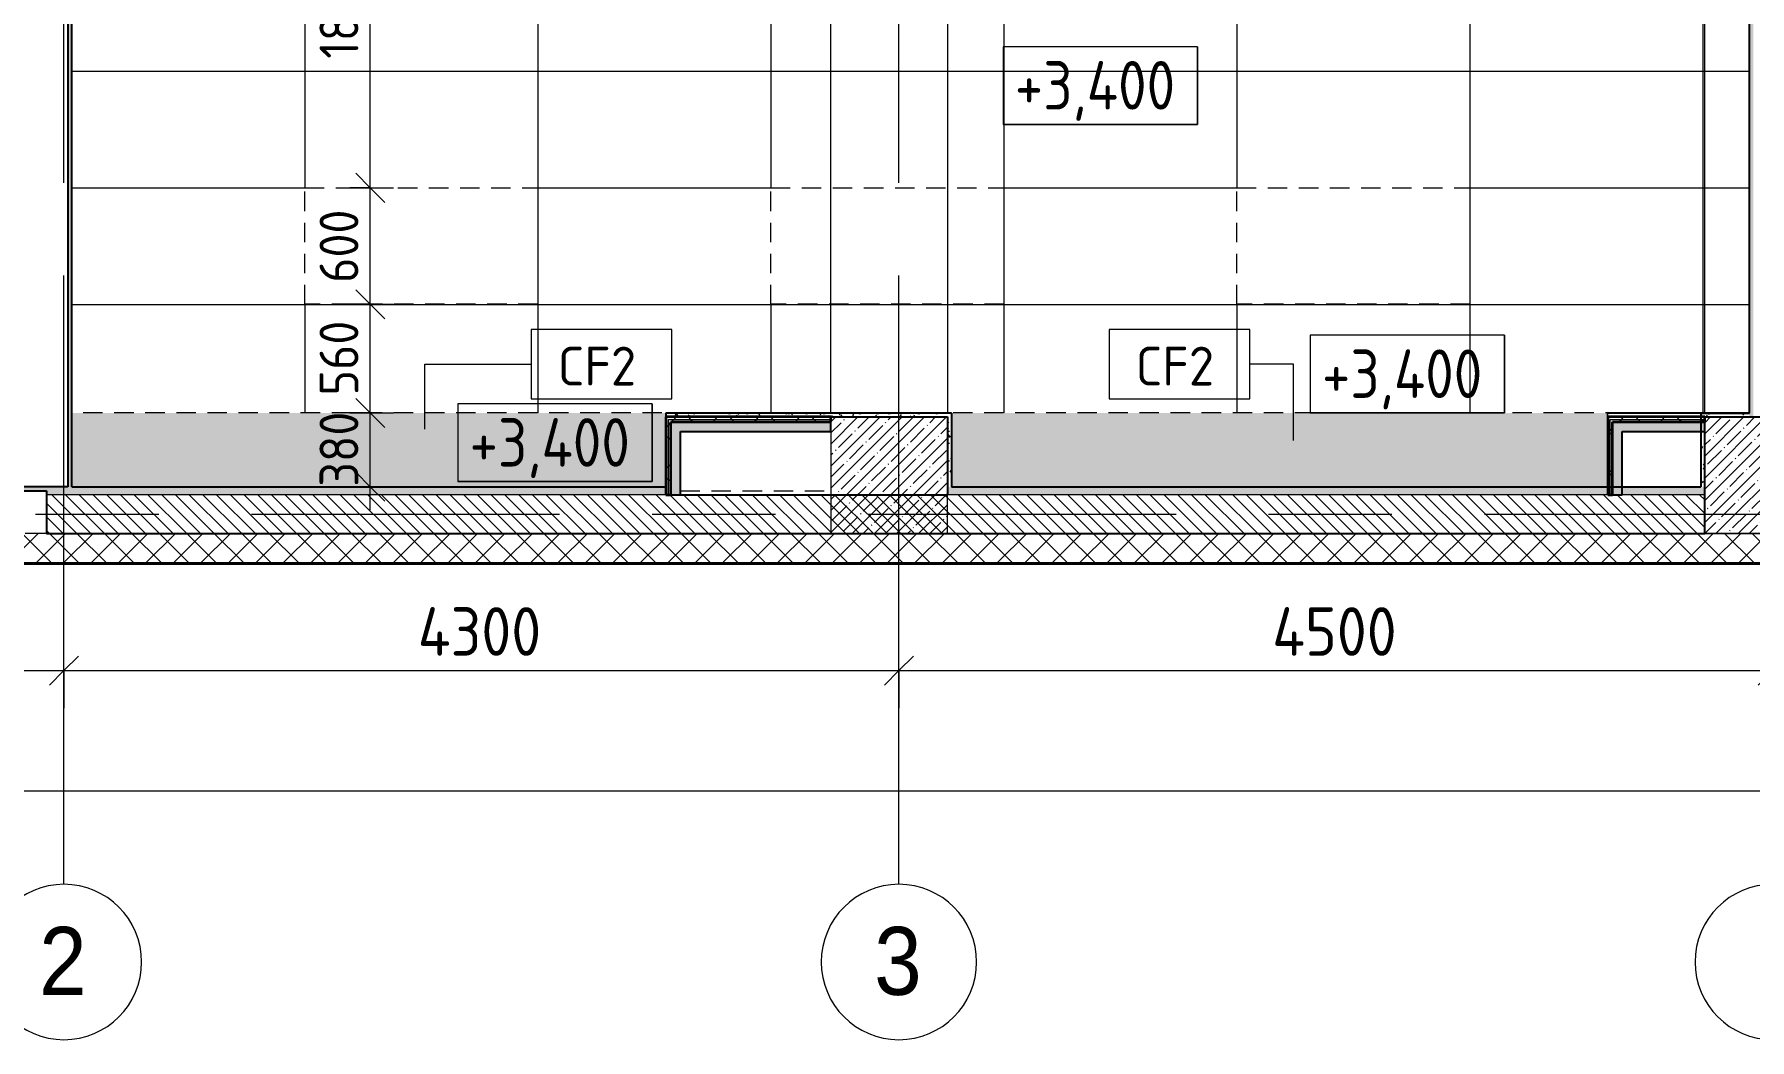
# Model space of a CAD drawing. Header units: millimetres. Extents: x -2911 to 191903, y -8553 to 29000.
# Drawn here: x 3557 to 12391, y -2706 to 2470 of the extents above; entities that cross this region are included whole.
import ezdxf

# ---------------------------------------------------------------- set-up
doc = ezdxf.new("R2010")
doc.units = ezdxf.units.MM
doc.linetypes.add('200_ШТРИХ__ш1_п0_6_', pattern=[160, 100, -60])
doc.linetypes.add('Осевая', pattern=[3175, 635, -476.25, 1587.5, -476.25])
for name, color, linetype, lineweight in [('A-ANNO-DIMS', 7, 'Continuous', 9), ('A-ANNO-DIMS-100', 7, 'Continuous', 9), ('A-CLNG-IDEN', 7, 'Continuous', 9), ('A-DETL-MBND', 7, '200_ШТРИХ__ш1_п0_6_', 9), ('A-DETL-MBND-1', 7, 'Continuous', 9), ('A-FLOR', 7, 'Continuous', 9), ('A-WALL', 7, 'Continuous', 9), ('G-ANNO-DIMS', 7, 'Continuous', 9), ('I-WALL', 7, 'Continuous', 9), ('S-COLS', 7, 'Continuous', 9), ('Оси', 7, 'Continuous', 9), ('Оси-1', 7, 'Continuous', 20), ('Оси-2', 7, 'Осевая', 9)]:
    doc.layers.add(name, color=color, linetype=linetype, lineweight=lineweight)
for name, color, linetype, lineweight, true_color in [('A-WALL-1', 7, 'Continuous', 25, 0x3c3c3c), ('A-WALL-2', 7, 'Continuous', 35, 0x3c3c3c), ('A-WALL-3', 7, 'Continuous', 13, 0x3c3c3c), ('A-WALL-FNSH-1', 7, 'Continuous', 9, 0x3c3c3c), ('A-WALL-FNSH-2', 7, 'Continuous', 13, 0x3c3c3c)]:
    doc.layers.add(name, color=color, linetype=linetype, lineweight=lineweight, true_color=true_color)
doc.styles.add('Arial', font='arial.ttf', dxfattribs={"width": 0.9, "height": 350})
doc.styles.add('GOST Common', font='GOST_Common.ttf', dxfattribs={"width": 0.9, "height": 250})
doc.styles.add('GOST Common_1', font='GOST_Common.ttf', dxfattribs={"height": 200})
doc.styles.add('ISOCPEUR', font='isocpeur.ttf', dxfattribs={"width": 0.9, "height": 250})
doc.styles.add('ISOCPEUR_1', font='isocpeur.ttf', dxfattribs={"width": 0.9, "height": 200})
doc.dimstyles.new('ISO-2_0_0_9К_Средний_округл2', dxfattribs={"dimscale": 304.8, "dimtxt": 199.196235, "dimasz": 0.492126, "dimexe": 0.393701, "dimexo": 0, "dimgap": 0, "dimtad": 1, "dimdec": 0, "dimrnd": 10, "dimzin": 0, "dimdsep": 46, "dimtxsty": 'ISOCPEUR_1', "dimblk1": 'OBLIQUE', "dimblk2": 'OBLIQUE', "dimsah": 1, "dimcen": 0.09, "dimdle": 0.393701, "dimazin": 0, "dimtfac": 1, "dimtdec": 4, "dimtix": 1, "dimtmove": 0, "dimatfit": 3, "dimfxl": 1, "dimtvp": 1, "dimtolj": 1, "dimtzin": 0, "dimarcsym": 2})
doc.dimstyles.new('ISO-2_5_0_9К_БОЛЬШОЙ', dxfattribs={"dimscale": 304.8, "dimtxt": 248.995294, "dimasz": 0.492126, "dimexe": 0.393701, "dimexo": 0.984252, "dimgap": 0, "dimtad": 1, "dimdec": 0, "dimrnd": 10, "dimzin": 0, "dimdsep": 46, "dimtxsty": 'ISOCPEUR', "dimblk1": 'OBLIQUE', "dimblk2": 'OBLIQUE', "dimsah": 1, "dimcen": 0.09, "dimdle": 0.393701, "dimazin": 0, "dimtfac": 1, "dimtdec": 4, "dimtix": 1, "dimtmove": 0, "dimatfit": 3, "dimfxl": 1, "dimtvp": 1, "dimtolj": 1, "dimtzin": 0, "dimarcsym": 2})
doc.dimstyles.new('ISO-2_5_0_9К_БОЛЬШОЙ_1', dxfattribs={"dimscale": 304.8, "dimtxt": 248.995294, "dimasz": 0.492126, "dimexe": 0.393701, "dimexo": 0.984252, "dimgap": 0, "dimtad": 1, "dimdec": 0, "dimrnd": 10, "dimzin": 0, "dimdsep": 46, "dimtxsty": 'ISOCPEUR', "dimblk1": 'OBLIQUE', "dimblk2": 'OBLIQUE', "dimsah": 1, "dimcen": 0.09, "dimdle": 0.393701, "dimazin": 0, "dimtfac": 1, "dimtdec": 4, "dimtix": 1, "dimtmove": 2, "dimatfit": 3, "dimfxl": 1, "dimtvp": 1, "dimtolj": 1, "dimtzin": 0, "dimarcsym": 2})
pattern_1 = [(45, (0, 0), (-57.02463, 57.02463), []), (45, (57.025, 0), (-57.02463, 57.02463), [100.806, -20.161, 3.353, -16.808])]
pattern_2 = [(0, (0, 0), (121.92, 30.48), [10.058, -81.382, 10.058, -81.382, -487.68]), (0, (0, 0), (121.92, 30.48), [-182.88, 10.058, -172.822, 10.058, -81.382, -213.36]), (0, (0, 0), (121.92, 30.48), [-457.2, 10.058, -50.902, 10.058, -142.342]), (120, (45.72, 15.24), (-87.356454, 90.34582), [10.058, -81.382, 10.058, -81.382, -487.68]), (120, (45.72, 15.24), (-87.356454, 90.34582), [-182.88, 10.058, -172.822, 10.058, -81.382, -213.36]), (120, (45.72, 15.24), (-87.356454, 90.34582), [-457.2, 10.058, -50.902, 10.058, -142.342]), (240, (60.96, 76.2), (-34.563546, -120.82582), [10.058, -81.382, 10.058, -81.382, -487.68]), (240, (60.96, 76.2), (-34.563546, -120.82582), [-182.88, 10.058, -172.822, 10.058, -81.382, -213.36]), (240, (60.96, 76.2), (-34.563546, -120.82582), [-457.2, 10.058, -50.902, 10.058, -142.342])]
pattern_3 = [(180, (2551, 3479.5), (-7e-14, -600), []), (270, (2551, 3479.5), (1200, 7e-14), [])]
pattern_4 = [(45, (0, 0), (-106.066, 106.066), []), (135, (0, 0), (-106.066, -106.066), [])]

# ---------------------------------------------------------------- blocks, each defined once
blk = doc.blocks.new('Ось сетки - D8-29747960-План потолков с обозначением видов отделки и геометрии 2 этажа в осях 1-12')
at = {"layer": 'Оси-1'}
for start, end in [(360, 180), (180, 360)]:
    blk.add_arc((0, 0), 4, start, end, dxfattribs=at)
blk = doc.blocks.new('DIMBLOCK1-План потолков с обозначением видов отделки и геометрии 2 этажа в осях 1-12')
at = {"layer": 'A-ANNO-DIMS-100'}
for p, q in [((110, -999.9), (110, -686)), ((3710, -999.9), (3710, -686)), ((-10, -806), (3710, -806)), ((110, -806), (110, -999.9)), ((3710, -806), (3710, -999.9))]:
    blk.add_line(p, q, dxfattribs=at)
at = {"layer": 'A-ANNO-DIMS-100', "lineweight": 20}
for p, q in [((110, -806), (185, -731)), ((3710, -806), (3785, -731)), ((110, -806), (35, -881)), ((3710, -806), (3635, -881))]:
    blk.add_line(p, q, dxfattribs=at)
at = {"layer": 'A-ANNO-DIMS-100', "color": 0, "insert": (1594, -479.4), "char_height": 250, "width": 758.478, "attachment_point": 1, "line_spacing_factor": 1.149209, "style": 'ISOCPEUR'}
blk.add_mtext('3600', dxfattribs=at)
blk = doc.blocks.new('_Oblique')
at = {"color": 0, "linetype": 'ByBlock', "lineweight": -2}
blk.add_line((-0.5, -0.5), (0.5, 0.5), dxfattribs=at)
blk = doc.blocks.new('DIMBLOCK2-План потолков с обозначением видов отделки и геометрии 2 этажа в осях 1-12')
at = {"layer": 'A-ANNO-DIMS-100'}
for p, q in [((3710, -999.9), (3710, -686)), ((8010, -999.9), (8010, -686)), ((3710, -806), (8010, -806)), ((3710, -806), (3710, -999.9)), ((8010, -806), (8010, -999.9))]:
    blk.add_line(p, q, dxfattribs=at)
at = {"layer": 'A-ANNO-DIMS-100', "lineweight": 20}
for p, q in [((3710, -806), (3785, -731)), ((8010, -806), (8085, -731)), ((3710, -806), (3635, -881)), ((8010, -806), (7935, -881))]:
    blk.add_line(p, q, dxfattribs=at)
at = {"layer": 'A-ANNO-DIMS-100', "color": 0, "insert": (5532, -479.4), "char_height": 250, "width": 787.208, "attachment_point": 1, "line_spacing_factor": 1.149209, "style": 'ISOCPEUR'}
blk.add_mtext('4300', dxfattribs=at)
blk = doc.blocks.new('DIMBLOCK3-План потолков с обозначением видов отделки и геометрии 2 этажа в осях 1-12')
at = {"layer": 'A-ANNO-DIMS-100'}
for p, q in [((8010, -999.9), (8010, -686)), ((12510, -999.9), (12510, -686)), ((8010, -806), (12510, -806)), ((8010, -806), (8010, -999.9)), ((12510, -806), (12510, -999.9))]:
    blk.add_line(p, q, dxfattribs=at)
at = {"layer": 'A-ANNO-DIMS-100', "lineweight": 20}
for p, q in [((8010, -806), (8085, -731)), ((12510, -806), (12585, -731)), ((8010, -806), (7935, -881)), ((12510, -806), (12435, -881))]:
    blk.add_line(p, q, dxfattribs=at)
at = {"layer": 'A-ANNO-DIMS-100', "color": 0, "insert": (9932, -479.4), "char_height": 250, "width": 787.208, "attachment_point": 1, "line_spacing_factor": 1.149209, "style": 'ISOCPEUR'}
blk.add_mtext('4500', dxfattribs=at)
blk = doc.blocks.new('DIMBLOCK23-План потолков с обозначением видов отделки и геометрии 2 этажа в осях 1-12')
at = {"layer": 'A-ANNO-DIMS-100'}
for p, q in [((110, -1619.1), (110, -1305.2)), ((38310, -1619.1), (38310, -1305.2)), ((-10, -1425.2), (38430, -1425.2)), ((110, -1425.2), (110, -1619.1)), ((38310, -1425.2), (38310, -1619.1))]:
    blk.add_line(p, q, dxfattribs=at)
at = {"layer": 'A-ANNO-DIMS-100', "lineweight": 20}
for p, q in [((110, -1425.2), (185, -1350.2)), ((38310, -1425.2), (38385, -1350.2)), ((110, -1425.2), (35, -1500.2)), ((38310, -1425.2), (38235, -1500.2))]:
    blk.add_line(p, q, dxfattribs=at)
at = {"layer": 'A-ANNO-DIMS-100', "color": 0, "insert": (19924.3, -1098.5), "char_height": 250, "width": 948.097, "attachment_point": 1, "line_spacing_factor": 1.149209, "style": 'ISOCPEUR'}
blk.add_mtext('38200', dxfattribs=at)
blk = doc.blocks.new('М_потолков - Марка_ Имя типа-25382930-План потолков с обозначением видов отделки и геометрии 2 этажа в осях 1-12')
at = {"layer": 'A-CLNG-IDEN'}
for p, q in [((3.625, 1.984375), (-3.625, 1.984375)), ((-3.625, 1.984375), (-3.625, -1.59375)), ((3.625, -1.59375), (3.625, 1.984375)), ((-3.625, -1.59375), (3.625, -1.59375))]:
    blk.add_line(p, q, dxfattribs=at)
blk = doc.blocks.new('DIMBLOCK24-План потолков с обозначением видов отделки и геометрии 2 этажа в осях 1-12')
at = {"layer": 'A-ANNO-DIMS-100', "lineweight": 20}
for p, q in [((5287.7, 521), (5212.7, 596)), ((5287.7, 521), (5362.7, 446)), ((5287.7, 141), (5212.7, 216)), ((5287.7, 141), (5362.7, 66))]:
    blk.add_line(p, q, dxfattribs=at)
at = {"layer": 'A-ANNO-DIMS-100'}
for p, q in [((5181.6, 521), (5407.7, 521)), ((5287.7, 521), (5181.6, 521)), ((5287.7, 21), (5287.7, 521)), ((5181.6, 141), (5407.7, 141)), ((5287.7, 141), (5181.6, 141))]:
    blk.add_line(p, q, dxfattribs=at)
at = {"layer": 'A-ANNO-DIMS-100', "color": 0, "insert": (5026.4, 141.4), "char_height": 200, "width": 455.087, "attachment_point": 1, "rotation": 90, "line_spacing_factor": 1.149209, "style": 'ISOCPEUR_1'}
blk.add_mtext('380', dxfattribs=at)
blk = doc.blocks.new('DIMBLOCK25-План потолков с обозначением видов отделки и геометрии 2 этажа в осях 1-12')
at = {"layer": 'A-ANNO-DIMS-100', "lineweight": 20}
for p, q in [((5287.7, 1080.3), (5212.7, 1155.3)), ((5287.7, 1080.3), (5362.7, 1005.3)), ((5287.7, 521), (5212.7, 596)), ((5287.7, 521), (5362.7, 446))]:
    blk.add_line(p, q, dxfattribs=at)
at = {"layer": 'A-ANNO-DIMS-100'}
for p, q in [((5181.6, 1080.3), (5407.7, 1080.3)), ((5287.7, 1080.3), (5181.6, 1080.3)), ((5287.7, 521), (5287.7, 1080.3)), ((5181.6, 521), (5407.7, 521)), ((5287.7, 521), (5181.6, 521))]:
    blk.add_line(p, q, dxfattribs=at)
at = {"layer": 'A-ANNO-DIMS-100', "color": 0, "insert": (5026.4, 611), "char_height": 200, "width": 455.087, "attachment_point": 1, "rotation": 90, "line_spacing_factor": 1.149209, "style": 'ISOCPEUR_1'}
blk.add_mtext('560', dxfattribs=at)
blk = doc.blocks.new('DIMBLOCK26-План потолков с обозначением видов отделки и геометрии 2 этажа в осях 1-12')
at = {"layer": 'A-ANNO-DIMS-100'}
for p, q in [((5181.6, 1680.3), (5407.7, 1680.3)), ((5287.7, 1680.3), (5181.6, 1680.3)), ((5287.7, 1080.3), (5287.7, 1680.3)), ((5181.6, 1080.3), (5407.7, 1080.3)), ((5287.7, 1080.3), (5181.6, 1080.3))]:
    blk.add_line(p, q, dxfattribs=at)
at = {"layer": 'A-ANNO-DIMS-100', "lineweight": 20}
for p, q in [((5287.7, 1680.3), (5212.7, 1755.3)), ((5287.7, 1680.3), (5362.7, 1605.3)), ((5287.7, 1080.3), (5212.7, 1155.3)), ((5287.7, 1080.3), (5362.7, 1005.3))]:
    blk.add_line(p, q, dxfattribs=at)
at = {"layer": 'A-ANNO-DIMS-100', "color": 0, "insert": (5026.4, 1190.7), "char_height": 200, "width": 455.087, "attachment_point": 1, "rotation": 90, "line_spacing_factor": 1.149209, "style": 'ISOCPEUR_1'}
blk.add_mtext('600', dxfattribs=at)
blk = doc.blocks.new('DIMBLOCK27-План потолков с обозначением видов отделки и геометрии 2 этажа в осях 1-12')
at = {"layer": 'A-ANNO-DIMS-100', "lineweight": 20}
for p, q in [((5287.7, 3480.3), (5212.7, 3555.3)), ((5287.7, 3480.3), (5362.7, 3405.3)), ((5287.7, 1680.3), (5212.7, 1755.3)), ((5287.7, 1680.3), (5362.7, 1605.3))]:
    blk.add_line(p, q, dxfattribs=at)
at = {"layer": 'A-ANNO-DIMS-100'}
for p, q in [((5181.6, 3480.3), (5407.7, 3480.3)), ((5287.7, 3480.3), (5181.6, 3480.3)), ((5287.7, 1680.3), (5287.7, 3480.3)), ((5181.6, 1680.3), (5407.7, 1680.3)), ((5287.7, 1680.3), (5181.6, 1680.3))]:
    blk.add_line(p, q, dxfattribs=at)
at = {"layer": 'A-ANNO-DIMS-100', "color": 0, "insert": (5026.4, 2344.7), "char_height": 200, "width": 565.411, "attachment_point": 1, "rotation": 90, "line_spacing_factor": 1.149209, "style": 'ISOCPEUR_1'}
blk.add_mtext('1800', dxfattribs=at)
blk = doc.blocks.new('Высотные отметки - 10х4_h_-17668695-План потолков с обозначением видов отделки и геометрии 2 этажа в осях 1-12')
at = {"layer": 'G-ANNO-DIMS'}
for p, q in [((-5, 4), (-5, 0)), ((5, 4), (-5, 4)), ((5, 4), (-5, 4)), ((-5, 4), (-5, 0)), ((5, 4), (5, 0)), ((5, 0), (5, 4)), ((5, 0), (-5, 0)), ((-5, 0), (5, 0))]:
    blk.add_line(p, q, dxfattribs=at)

msp = doc.modelspace()

# ---------------------------------------------------------------- hatches: boundary and pattern name
at = {"layer": 'A-DETL-MBND'}
h = msp.add_hatch(dxfattribs=at)
h.set_pattern_fill('FP_47', color=256, style=0, pattern_type=2)
h.set_pattern_definition(pattern_3)
h.paths.add_polyline_path([(12160, 521), (12160, 7049), (11459, 7049), (11459, 7679), (10661, 7679), (10661, 7049), (9759, 7049), (9759, 7679), (8881, 7679), (8881, 7049), (8260, 7049), (8260, 6480.3), (8549.9, 6480.3), (8549.9, 5880.3), (8260, 5880.3), (8260, 4080.3), (8549.9, 4080.3), (8549.9, 3480.3), (8260, 3480.3), (8260, 1680.3), (8549.9, 1680.3), (8549.9, 1080.3), (8260, 1080.3), (8260, 521), (11856, 521)])
h.paths.add_polyline_path([(5792.1, 521), (7660, 521), (7660, 1080.3), (7349.9, 1080.3), (7349.9, 1680.3), (7660, 1680.3), (7660, 3480.3), (7349.9, 3480.3), (7349.9, 4080.3), (7660, 4080.3), (7660, 5880.3), (7349.9, 5880.3), (7349.9, 6480.3), (7660, 6480.3), (7660, 7279), (7639, 7279), (7639, 7679), (3751, 7679), (3751, 6878.6), (3787.1, 6744.3), (3751, 6744.2), (3751, 6214.7), (3787.4, 6214.8), (3751, 6079.5), (3751, 521), (4579.3, 521)])
h.paths.add_polyline_path([(10643.2, 1080.3), (9749.9, 1080.3), (9749.9, 1680.3), (10949.9, 1680.3), (10949.9, 1080.3)])
h.paths.add_polyline_path([(6149.9, 1080.3), (4949.9, 1080.3), (4949.9, 1680.3), (6149.9, 1680.3)])
h.paths.add_polyline_path([(10949.9, 3480.3), (9749.9, 3480.3), (9749.9, 4080.3), (10949.9, 4080.3), (10949.9, 3845.2)])
h.paths.add_polyline_path([(4949.9, 3480.3), (4951, 4080.3), (6149.9, 4080.3), (6149.9, 3480.3)])
h.paths.add_polyline_path([(10949.9, 5880.3), (9749.9, 5880.3), (9749.9, 6480.3), (10949.9, 6480.3)])
h.paths.add_polyline_path([(6149.9, 5880.3), (4949.9, 5880.3), (4949.9, 6480.3), (6149.9, 6480.3)])
h.paths.add_polyline_path([(4015.8, 6443.4), (4015.7, 6515.9), (4150.1, 6479.5)])
h = msp.add_hatch(dxfattribs=at)
h.set_pattern_fill('FP_47', color=256, style=0, pattern_type=2)
h.set_pattern_definition(pattern_3)
h.paths.add_polyline_path([(12161.9, 521), (12389, 521), (12389, 7049), (12160, 7049), (12160, 521)])
h.paths.add_polyline_path([(8260, 521), (8260, 1080.3), (7660, 1080.3), (7660, 521), (8217.6, 521)])
h.paths.add_polyline_path([(8217.6, 1680.3), (8260, 1680.3), (8260, 3480.3), (7660, 3480.3), (7660, 1680.3), (7764.1, 1680.3)])
h.paths.add_polyline_path([(7660, 4080.3), (8260, 4080.3), (8260, 5880.3), (7660, 5880.3), (7660, 5415.1)])
h.paths.add_polyline_path([(8187.7, 6480.3), (8260, 6480.3), (8260, 7049), (8039, 7049), (8039, 7279), (7660, 7279), (7660, 6480.3)])
at = {"layer": 'A-DETL-MBND-1'}
h = msp.add_hatch(color=256, dxfattribs=at)
h.paths.add_polyline_path([(3751, 141), (6810, 141), (6809, 521), (3751, 521), (3751, 413.3)])
h.paths.add_polyline_path([(11659, 141), (11659, 521), (8281, 521), (8281, 141), (10643.2, 141)])
at = {"layer": 'A-WALL'}
h = msp.add_hatch(dxfattribs=at)
h.set_pattern_fill('FP_10', color=256, style=0, pattern_type=2)
h.set_pattern_definition([(135, (0, 0), (-35.35534, -35.35534), [])])
h.paths.add_polyline_path([(12160, -100), (12160, 100), (3620, 100), (3620, -100), (9430.4, -100)])
h = msp.add_hatch(dxfattribs=at)
h.set_pattern_fill('FP_9', color=256, style=0, pattern_type=2)
h.set_pattern_definition([(45, (0, 0), (-70.71068, 70.71068), []), (135, (0, 0), (-70.71068, -70.71068), [])])
h.paths.add_polyline_path([(38270, -250), (38270, -100), (-260, -100), (-260, -250), (33686, -250)])
at = {"layer": 'I-WALL'}
h = msp.add_hatch(dxfattribs=at)
h.set_pattern_fill('FP_40', color=256, style=0, pattern_type=2)
h.set_pattern_definition(pattern_2)
h.paths.add_polyline_path([(3750, 140), (3750, 6084.1), (3730, 6158.6), (3730, 140)])
h.paths.add_polyline_path([(3730, 6214.7), (3750, 6214.8), (3750, 6744.3), (3730, 6744.2), (3730, 6214.8)])
h.paths.add_polyline_path([(3730, 6801.8), (3750, 6879.5), (3750, 7680), (3730, 7680), (3730, 6879.5)])
h = msp.add_hatch(dxfattribs=at)
h.set_pattern_fill('FP_40', color=256, style=0, pattern_type=2)
h.set_pattern_definition(pattern_2)
h.paths.add_polyline_path([(12410, 500), (12410, 7070), (12390, 7070), (12390, 500)])
h = msp.add_hatch(dxfattribs=at)
h.set_pattern_fill('FP_40', color=256, style=0, pattern_type=2)
h.set_pattern_definition(pattern_2)
h.paths.add_polyline_path([(8280, 500), (8280, 520), (6809, 520), (6810, 500), (8260, 500)])
h = msp.add_hatch(dxfattribs=at)
h.set_pattern_fill('FP_42', color=256, style=0, pattern_type=2)
h.set_pattern_definition(pattern_4)
h.paths.add_polyline_path([(7660, 487.5), (7660, 500), (6810, 500), (6810, 487.5), (7004.8, 487.5)])
h = msp.add_hatch(dxfattribs=at)
h.set_pattern_fill('FP_42', color=256, style=0, pattern_type=2)
h.set_pattern_definition(pattern_4)
h.paths.add_polyline_path([(6822.5, 100), (6822.5, 487.5), (6810, 487.5), (6810, 100)])
h = msp.add_hatch(dxfattribs=at)
h.set_pattern_fill('FP_42', color=256, style=0, pattern_type=2)
h.set_pattern_definition(pattern_4)
h.paths.add_polyline_path([(6822.5, 475), (7660, 475), (7660, 487.5), (6822.5, 487.5)])
h = msp.add_hatch(dxfattribs=at)
h.set_pattern_fill('FP_42', color=256, style=0, pattern_type=2)
h.set_pattern_definition(pattern_4)
h.paths.add_polyline_path([(6822.5, 100), (6835, 100), (6835, 475), (6822.5, 475), (6822.5, 425)])
for points in [[(6835, 425), (7660, 425), (7660, 475), (6835, 475)], [(11685, 425), (12160, 425), (12160, 475), (11685, 475)], [(6835, 100), (6885, 100), (6885, 425), (6835, 425)], [(11685, 100), (11735, 100), (11735, 425), (11685, 425)]]:
    msp.add_hatch(color=256, dxfattribs=at).paths.add_polyline_path(points)
h = msp.add_hatch(dxfattribs=at)
h.set_pattern_fill('FP_40', color=256, style=0, pattern_type=2)
h.set_pattern_definition(pattern_2)
h.paths.add_polyline_path([(8280, 140), (8280, 500), (8260, 500), (8260, 140)])
h = msp.add_hatch(dxfattribs=at)
h.set_pattern_fill('FP_42', color=256, style=0, pattern_type=2)
h.set_pattern_definition(pattern_4)
h.paths.add_polyline_path([(11660, 487.5), (12160, 487.5), (12160, 500), (11660, 500)])
h = msp.add_hatch(dxfattribs=at)
h.set_pattern_fill('FP_42', color=256, style=0, pattern_type=2)
h.set_pattern_definition(pattern_4)
h.paths.add_polyline_path([(11672.5, 100), (11672.5, 487.5), (11660, 487.5), (11660, 100)])
h = msp.add_hatch(dxfattribs=at)
h.set_pattern_fill('FP_42', color=256, style=0, pattern_type=2)
h.set_pattern_definition(pattern_4)
h.paths.add_polyline_path([(11672.5, 475), (12160, 475), (12160, 487.5), (11672.5, 487.5)])
h = msp.add_hatch(dxfattribs=at)
h.set_pattern_fill('FP_42', color=256, style=0, pattern_type=2)
h.set_pattern_definition(pattern_4)
h.paths.add_polyline_path([(11672.5, 100), (11685, 100), (11685, 475), (11672.5, 475), (11672.5, 425)])
h = msp.add_hatch(dxfattribs=at)
h.set_pattern_fill('FP_40', color=256, style=0, pattern_type=2)
h.set_pattern_definition(pattern_2)
h.paths.add_polyline_path([(12160, 140), (12160, 520), (12140, 520), (12140, 140)])
h = msp.add_hatch(dxfattribs=at)
h.set_pattern_fill('FP_40', color=256, style=0, pattern_type=2)
h.set_pattern_definition(pattern_2)
h.paths.add_polyline_path([(12160, 500), (12390, 500), (12390, 520), (12160, 520)])
h = msp.add_hatch(dxfattribs=at)
h.set_pattern_fill('FP_40', color=256, style=0, pattern_type=2)
h.set_pattern_definition(pattern_2)
h.paths.add_polyline_path([(3620, 120), (3620, 140), (110, 140), (110, 120), (3366.5, 120)])
h = msp.add_hatch(dxfattribs=at)
h.set_pattern_fill('FP_40', color=256, style=0, pattern_type=2)
h.set_pattern_definition(pattern_2)
h.paths.add_polyline_path([(6810, 100), (6810, 140), (3620, 140), (3620, 100), (5792.1, 100)])
h = msp.add_hatch(dxfattribs=at)
h.set_pattern_fill('FP_40', color=256, style=0, pattern_type=2)
h.set_pattern_definition(pattern_2)
h.paths.add_polyline_path([(10643.2, 100), (12160, 100), (12160, 140), (8260, 140), (8260, 100), (9430.4, 100)])
at = {"layer": 'S-COLS'}
h = msp.add_hatch(dxfattribs=at)
h.set_pattern_fill('FP_11', color=256, style=0, pattern_type=2)
h.set_pattern_definition(pattern_1)
h.paths.add_polyline_path([(7660, -100), (8260, -100), (8260, 500), (7660, 500), (7660, -76.9)])
h = msp.add_hatch(dxfattribs=at)
h.set_pattern_fill('FP_11', color=256, style=0, pattern_type=2)
h.set_pattern_definition(pattern_1)
h.paths.add_polyline_path([(12160, -100), (12760, -100), (12760, 500), (12160, 500), (12160, -76.9)])

# ---------------------------------------------------------------- linework, layer by layer
at = {"layer": 'A-CLNG-IDEN'}
for p, q in [((5568.4, 771.9), (6116.1, 771.9)), ((5568.4, 437.2), (5568.4, 771.9)), ((10041.5, 771.9), (9817.4, 771.9)), ((10041.5, 378.6), (10041.5, 771.9))]:
    msp.add_line(p, q, dxfattribs=at)
at = {"layer": 'A-DETL-MBND'}
for p, q in [((12389, 521), (12389, 7049)), ((3751, 6080.4), (3751, 141)), ((4949.9, 1080.3), (4949.9, 1680.3)), ((4949.9, 1680.3), (6149.9, 1680.3)), ((6149.9, 1680.3), (6149.9, 1080.3)), ((7349.9, 1080.3), (7349.9, 1680.3)), ((7349.9, 1680.3), (8549.9, 1680.3)), ((8549.9, 1680.3), (8549.9, 1080.3)), ((9749.9, 1080.3), (9749.9, 1680.3)), ((9749.9, 1680.3), (10949.9, 1680.3)), ((10949.9, 1680.3), (10949.9, 1080.3)), ((6149.9, 1080.3), (4949.9, 1080.3)), ((8549.9, 1080.3), (7349.9, 1080.3)), ((10949.9, 1080.3), (9749.9, 1080.3)), ((12389, 521), (3751, 521)), ((8281, 521), (8281, 141)), ((11659, 141), (11659, 521)), ((3751, 141), (6810, 141)), ((6885, 120), (7660, 120)), ((8281, 141), (11659, 141))]:
    msp.add_line(p, q, dxfattribs=at)
at = {"layer": 'A-FLOR'}
for p, q in [((7660, 520), (7660, 7280)), ((8260, 7050), (8260, 520)), ((12160, 520), (12160, 7050))]:
    msp.add_line(p, q, dxfattribs=at)
at = {"layer": 'A-WALL'}
for p, q in [((6822.5, 487.5), (7660, 487.5)), ((6822.5, 100), (6822.5, 487.5)), ((11672.5, 487.5), (12160, 487.5)), ((11672.5, 100), (11672.5, 487.5)), ((6810, 100), (3620, 100)), ((12160, 100), (8260, 100)), ((-260, -250), (38270, -250))]:
    msp.add_line(p, q, dxfattribs=at)
at = {"layer": 'A-WALL-1'}
for p, q in [((12390, 520), (12390, 7050)), ((3730, 6158.6), (3730, 140)), ((3750, 140), (3750, 6084.1)), ((6810, 520.5), (6809, 520.5)), ((6809, 520.5), (6809, 500)), ((6809, 500), (8260, 500)), ((8280, 520), (6810, 520)), ((7660, 425), (7660, 475)), ((8260, 500), (8260, 100)), ((8280, 520), (8280, 140)), ((12140, 520), (12140, 140)), ((12140, 520), (12390, 520)), ((12160, 500), (12760, 500)), ((12160, -100), (12160, 475)), ((6885, 425), (7660, 425)), ((6885, 100), (6885, 425)), ((11735, 425), (12160, 425)), ((11735, 100), (11735, 425)), ((110, 120), (3620, 120)), ((3620, 140), (3135, 140)), ((3730, 140), (3620, 140)), ((3620, 120), (3620, -100)), ((3750, 140), (6810, 140)), ((6835, 100), (8260, 100)), ((8280, 140), (12140, 140)), ((11685, 100), (11735, 100)), ((3620, -100), (12160, -100))]:
    msp.add_line(p, q, dxfattribs=at)
at = {"layer": 'A-WALL-2'}
for p, q in [((7660, 500), (6810, 500)), ((6810, 500), (6810, 100)), ((6835, 475), (7660, 475)), ((6835, 100), (6835, 475)), ((7660, 475), (7660, 500)), ((12160, 500), (11660, 500)), ((11660, 500), (11660, 100)), ((11685, 475), (12160, 475)), ((11685, 100), (11685, 475)), ((12160, 475), (12160, 500)), ((6810, 100), (6835, 100)), ((11660, 100), (11685, 100))]:
    msp.add_line(p, q, dxfattribs=at)
at = {"layer": 'A-WALL-3'}
msp.add_line((21910, -100), (3510, -100), dxfattribs=at)
at = {"layer": 'A-WALL-FNSH-1'}
msp.add_line((-268, -258), (38270, -258), dxfattribs=at)
at = {"layer": 'A-WALL-FNSH-2'}
for p, q in [((12389, 7049), (12389, 521)), ((3751, 141), (3751, 6080.4)), ((6809, 500), (6809, 141)), ((8281, 521), (6810, 521)), ((6810, 521), (6810, 520)), ((7639.5, 521), (7639.5, 520)), ((8279.7, 520), (8279.7, 150)), ((8280, 521), (8280, 520)), ((8280.7, 150), (8280.7, 520)), ((8281, 141), (8281, 521)), ((11659, 521), (11659, 141)), ((12389, 521), (11659, 521)), ((11660, 500), (11660, 520)), ((11660, 520), (12140, 520)), ((6809, 141), (3751, 141)), ((8279.7, 150), (8280.7, 150)), ((11659, 141), (8281, 141)), ((-263, -253), (38270, -253))]:
    msp.add_line(p, q, dxfattribs=at)
at = {"layer": 'S-COLS'}
for p, q in [((8260, 500), (7660, 500)), ((7660, 500), (7660, -100)), ((8260, -100), (8260, 500)), ((12760, 500), (12160, 500)), ((12160, 500), (12160, -100)), ((7660, -100), (8260, -100)), ((12160, -100), (12760, -100))]:
    msp.add_line(p, q, dxfattribs=at)
at = {"layer": 'Оси'}
for p, q in [((3710, -1906.3), (3710, 593.7)), ((8010, -1906.3), (8010, 593.7))]:
    msp.add_line(p, q, dxfattribs=at)
at = {"layer": 'Оси-2'}
for p, q in [((3710, 593.7), (3710, 24898.1)), ((8010, 593.7), (8010, 24898.1)), ((389, 0), (35990, 0))]:
    msp.add_line(p, q, dxfattribs=at)

# ---------------------------------------------------------------- block references
at = {"layer": 'A-CLNG-IDEN', "xscale": 99.99999999999993, "yscale": 99.99999999999993, "zscale": 99.99999999999993}
for p in [(6478.6, 752.3), (9454.9, 752.3)]:
    msp.add_blockref('М_потолков - Марка_ Имя типа-25382930-План потолков с обозначением видов отделки и геометрии 2 этажа в осях 1-12', p, dxfattribs=at)
at = {"layer": 'G-ANNO-DIMS', "xscale": 99.99999999999993, "yscale": 99.99999999999993, "zscale": 99.99999999999993}
for p in [(9046.8, 2006.3), (10628.5, 521), (6238.9, 167.4)]:
    msp.add_blockref('Высотные отметки - 10х4_h_-17668695-План потолков с обозначением видов отделки и геометрии 2 этажа в осях 1-12', p, dxfattribs=at)
at = {"layer": 'Оси-1', "xscale": 99.99999999999993, "yscale": 99.99999999999993, "zscale": 99.99999999999993}
for p in [(3710, -2306.3), (8010, -2306.3), (12510, -2306.3)]:
    msp.add_blockref('Ось сетки - D8-29747960-План потолков с обозначением видов отделки и геометрии 2 этажа в осях 1-12', p, dxfattribs=at)

# ---------------------------------------------------------------- texts
at = {"layer": 'A-CLNG-IDEN', "char_height": 200, "width": 529.114, "attachment_point": 1, "style": 'GOST Common_1'}
for insert in [(6252.8, 862.1), (9229.1, 862.1)]:
    msp.add_mtext('CF2', dxfattribs=dict(at, insert=insert))
at = {"layer": 'G-ANNO-DIMS', "char_height": 250, "width": 1055.976, "attachment_point": 1, "line_spacing_factor": 1.022761, "style": 'GOST Common'}
for insert in [(8606.8, 2333), (10188.5, 847.7), (5798.9, 494.1)]:
    msp.add_mtext('+3,400', dxfattribs=dict(at, insert=insert))
at = {"layer": 'Оси', "char_height": 350, "width": 303.038, "attachment_point": 1, "style": 'Arial'}
for s, insert in [('\\fArial|b0|i0|c204|p34|;\\W.9;2', (3582.5, -2125.6)), ('\\fArial|b0|i0|c204|p34|;\\W.9;3', (7882.5, -2125.6))]:
    msp.add_mtext(s, dxfattribs=dict(at, insert=insert))

# ---------------------------------------------------------------- dimensions: what is measured, and where the dimension line sits
at = {"layer": 'A-ANNO-DIMS'}
for base, p1, p2, override, picture, middle in [((5287.7, 3480.3), (5181.6, 1680.3), (5181.6, 3480.3), {"dimpost": '<>', "dimfxl": 1800}, 'DIMBLOCK27-План потолков с обозначением видов отделки и геометрии 2 этажа в осях 1-12', (5187.7, 2580.3)), ((5287.7, 1680.3), (5181.6, 1080.3), (5181.6, 1680.3), {"dimpost": '<>', "dimfxl": 600}, 'DIMBLOCK26-План потолков с обозначением видов отделки и геометрии 2 этажа в осях 1-12', (5187.7, 1380.3)), ((5287.7, 1080.3), (5181.6, 521), (5181.6, 1080.3), {"dimpost": '<>', "dimfxl": 559.288253}, 'DIMBLOCK25-План потолков с обозначением видов отделки и геометрии 2 этажа в осях 1-12', (5187.7, 800.6)), ((5287.7, 521), (5181.6, 141), (5181.6, 521), {"dimpost": '<>', "dimfxl": 380}, 'DIMBLOCK24-План потолков с обозначением видов отделки и геометрии 2 этажа в осях 1-12', (5187.7, 331))]:
    dim = msp.add_linear_dim(base=base, p1=p1, p2=p2, angle=90, dimstyle='ISO-2_0_0_9К_Средний_округл2', override=override, dxfattribs=at)
    dim.commit()
    dim.dimension.update_dxf_attribs({"geometry": picture, "text_midpoint": middle})
for base, p1, p2, override, picture, middle in [((3710, -806), (110, -699.9), (3710, -699.9), {"dimpost": '<>', "dimfxl": 3599.999993}, 'DIMBLOCK1-План потолков с обозначением видов отделки и геометрии 2 этажа в осях 1-12', (1910, -681)), ((8010, -806), (3710, -699.9), (8010, -699.9), {"dimpost": '<>', "dimfxl": 4299.999972}, 'DIMBLOCK2-План потолков с обозначением видов отделки и геометрии 2 этажа в осях 1-12', (5860, -681)), ((12510, -806), (8010, -699.9), (12510, -699.9), {"dimpost": '<>', "dimfxl": 4500}, 'DIMBLOCK3-План потолков с обозначением видов отделки и геометрии 2 этажа в осях 1-12', (10260, -681))]:
    dim = msp.add_linear_dim(base=base, p1=p1, p2=p2, dimstyle='ISO-2_5_0_9К_БОЛЬШОЙ', override=override, dxfattribs=at)
    dim.commit()
    dim.dimension.update_dxf_attribs({"geometry": picture, "text_midpoint": middle})
dim = msp.add_linear_dim(base=(38310, -1425.2), p1=(110, -1319.1), p2=(38310, -1319.1), dimstyle='ISO-2_5_0_9К_БОЛЬШОЙ_1', override={"dimpost": '<>', "dimfxl": 38199.999966}, dxfattribs=at)
dim.commit()
dim.dimension.update_dxf_attribs({"geometry": 'DIMBLOCK23-План потолков с обозначением видов отделки и геометрии 2 этажа в осях 1-12', "text_midpoint": (20398.4, -1265.2), "dimtype": 160})

doc.saveas('drawing.dxf')
